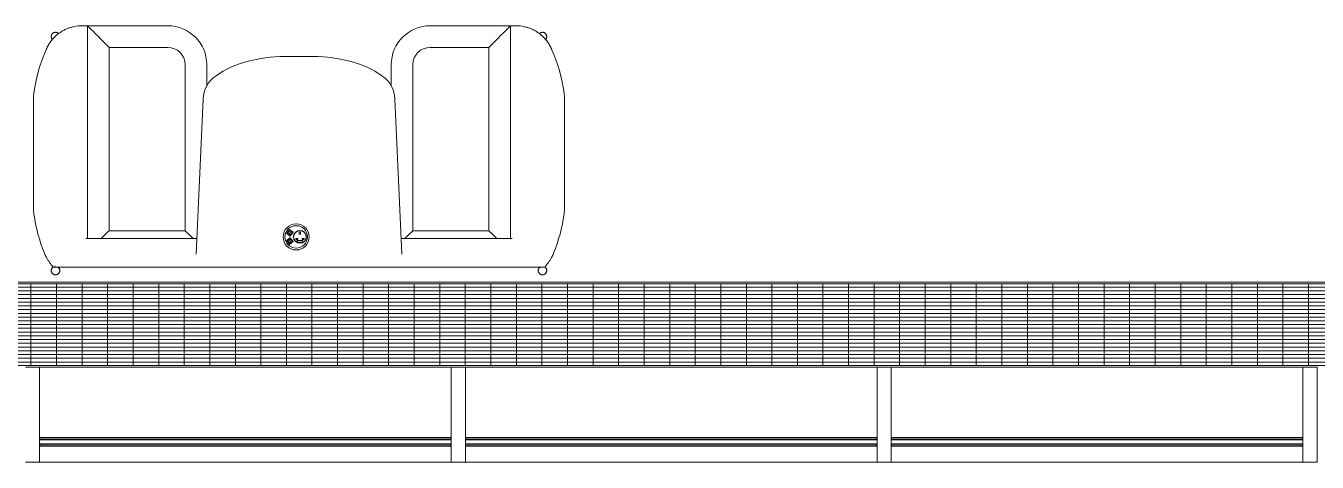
# Model space of a CAD drawing. Header units: millimetres. Extents: x 90978 to 295199, y -4084 to 97293.
# Drawn here: x 163027 to 167576, y 12073 to 13611 of the extents above; entities that cross this region are included whole.
import ezdxf

# ---------------------------------------------------------------- set-up
doc = ezdxf.new("R2010")
doc.units = ezdxf.units.MM
doc.header["$MEASUREMENT"] = 0
for name, color, linetype, lineweight in [('CSM-STL-XX-ZZ-M3-A-XXXX-00001_detached _19_04_21__rvt-1-Level 0$0$A-GENM', 7, 'CONTINUOUS', 9), ('CSM-STL-XX-ZZ-M3-A-XXXX-00001_detached _19_04_21__rvt-1-Level 0$0$A-GLAZ-CURT', 7, 'CONTINUOUS', 9), ('CSM-STL-XX-ZZ-M3-A-XXXX-00001_detached _19_04_21__rvt-1-Level 0$0$A-GLAZ-CWMG', 7, 'CONTINUOUS', 9), ('G-IMPT', 8, 'CONTINUOUS', 9), ('I-FURN', 8, 'CONTINUOUS', 9)]:
    doc.layers.add(name, color=color, linetype=linetype, lineweight=lineweight)

msp = doc.modelspace()

# ---------------------------------------------------------------- hatches: boundary and pattern name
at = {"layer": 'CSM-STL-XX-ZZ-M3-A-XXXX-00001_detached _19_04_21__rvt-1-Level 0$0$A-GENM'}
h = msp.add_hatch(dxfattribs=at)
h.set_pattern_fill('FP_27', color=256, style=0, pattern_type=2)
h.set_pattern_definition([(0, (173125.082, 12558.142), (0, 13.2), []), (90, (173125.08, 12558.14), (-90, 6e-15), [])])
h.paths.add_polyline_path([(189294.8, 12414.1), (189294.8, 12702.1), (156955.3, 12702.1), (156955.3, 12414.1), (189031.6, 12414.1)], flags=0)
at = {"layer": 'CSM-STL-XX-ZZ-M3-A-XXXX-00001_detached _19_04_21__rvt-1-Level 0$0$A-GLAZ-CURT'}
h = msp.add_hatch(color=256, dxfattribs=at)
h.paths.add_polyline_path([(163075.8, 12158.7), (163075.8, 12152.7), (164525.8, 12152.7), (164525.8, 12158.7), (163609.2, 12158.7)], flags=0)
h.paths.add_polyline_path([(163075.8, 12136.7), (163075.8, 12130.7), (164525.8, 12130.7), (164525.8, 12136.7), (163609.2, 12136.7)], flags=0)
h = msp.add_hatch(color=256, dxfattribs=at)
h.paths.add_polyline_path([(164575.8, 12158.7), (164575.8, 12152.7), (166025.8, 12152.7), (166025.8, 12158.7), (165109.2, 12158.7)], flags=0)
h.paths.add_polyline_path([(164575.8, 12136.7), (164575.8, 12130.7), (166025.8, 12130.7), (166025.8, 12136.7), (165109.2, 12136.7)], flags=0)
h = msp.add_hatch(color=256, dxfattribs=at)
h.paths.add_polyline_path([(166075.8, 12158.7), (166075.8, 12152.7), (167525.8, 12152.7), (167525.8, 12158.7), (166609.2, 12158.7)], flags=0)
h.paths.add_polyline_path([(166075.8, 12136.7), (166075.8, 12130.7), (167525.8, 12130.7), (167525.8, 12136.7), (166609.2, 12136.7)], flags=0)

# ---------------------------------------------------------------- linework, layer by layer
at = {"layer": 'CSM-STL-XX-ZZ-M3-A-XXXX-00001_detached _19_04_21__rvt-1-Level 0$0$A-GENM'}
for p, q in [((189294.8, 12702.1), (156955.3, 12702.1)), ((157147.6, 12708.1), (189300.8, 12708.1)), ((156955.3, 12414.1), (189294.8, 12414.1))]:
    msp.add_line(p, q, dxfattribs=at)
at = {"layer": 'CSM-STL-XX-ZZ-M3-A-XXXX-00001_detached _19_04_21__rvt-1-Level 0$0$A-GLAZ-CURT', "lineweight": 30}
for p, q in [((164525.8, 12158.7), (163075.8, 12158.7)), ((163075.8, 12158.7), (163075.8, 12152.7)), ((163075.8, 12152.7), (164525.8, 12152.7)), ((164525.8, 12152.7), (164525.8, 12158.7)), ((166025.8, 12158.7), (164575.8, 12158.7)), ((164575.8, 12158.7), (164575.8, 12152.7)), ((164575.8, 12152.7), (166025.8, 12152.7)), ((166025.8, 12152.7), (166025.8, 12158.7)), ((167525.8, 12158.7), (166075.8, 12158.7)), ((166075.8, 12158.7), (166075.8, 12152.7)), ((166075.8, 12152.7), (167525.8, 12152.7)), ((167525.8, 12152.7), (167525.8, 12158.7)), ((164525.8, 12136.7), (163075.8, 12136.7)), ((163075.8, 12136.7), (163075.8, 12130.7)), ((163075.8, 12130.7), (164525.8, 12130.7)), ((164525.8, 12130.7), (164525.8, 12136.7)), ((166025.8, 12136.7), (164575.8, 12136.7)), ((164575.8, 12136.7), (164575.8, 12130.7)), ((164575.8, 12130.7), (166025.8, 12130.7)), ((166025.8, 12130.7), (166025.8, 12136.7)), ((167525.8, 12136.7), (166075.8, 12136.7)), ((166075.8, 12136.7), (166075.8, 12130.7)), ((166075.8, 12130.7), (167525.8, 12130.7)), ((167525.8, 12130.7), (167525.8, 12136.7))]:
    msp.add_line(p, q, dxfattribs=at)
at = {"layer": 'CSM-STL-XX-ZZ-M3-A-XXXX-00001_detached _19_04_21__rvt-1-Level 0$0$A-GLAZ-CWMG', "lineweight": 20, "extrusion": (0, 0, -1)}
for p, q in [((163075.8, 12408.2), (163025.8, 12408.2)), ((163075.8, 12073.2), (163075.8, 12408.2)), ((164575.8, 12408.2), (164525.8, 12408.2)), ((164525.8, 12408.2), (164525.8, 12073.2)), ((164575.8, 12073.2), (164575.8, 12408.2)), ((166075.8, 12408.2), (166025.8, 12408.2)), ((166025.8, 12408.2), (166025.8, 12073.2)), ((166075.8, 12073.2), (166075.8, 12408.2)), ((167575.8, 12408.2), (167525.8, 12408.2)), ((167525.8, 12408.2), (167525.8, 12073.2)), ((167575.8, 12073.2), (167575.8, 12408.2)), ((163025.8, 12073.2), (163075.8, 12073.2)), ((164525.8, 12073.2), (164575.8, 12073.2)), ((166025.8, 12073.2), (166075.8, 12073.2)), ((167525.8, 12073.2), (167575.8, 12073.2))]:
    msp.add_line(p, q, dxfattribs=at)
at = {"layer": 'CSM-STL-XX-ZZ-M3-A-XXXX-00001_detached _19_04_21__rvt-1-Level 0$0$A-GLAZ-CWMG'}
for p, q in [((163075.8, 12408.2), (164525.8, 12408.2)), ((164575.8, 12408.2), (166025.8, 12408.2)), ((166075.8, 12408.2), (167525.8, 12408.2)), ((163075.8, 12073.2), (164525.8, 12073.2)), ((164575.8, 12073.2), (166025.8, 12073.2)), ((166075.8, 12073.2), (167525.8, 12073.2))]:
    msp.add_line(p, q, dxfattribs=at)
at = {"layer": 'G-IMPT'}
for p, q in [((163955.4, 12893.4), (163945.3, 12880.3)), ((163946.7, 12880.5), (163945.3, 12880.3)), ((163945.3, 12880.3), (163958.5, 12870.2)), ((163955.6, 12892), (163946.7, 12880.5)), ((163946.7, 12880.5), (163958.3, 12871.6)), ((163949, 12882.4), (163951.8, 12886.1)), ((163949.8, 12883.2), (163953.4, 12887.9)), ((163960.1, 12875.3), (163949.8, 12883.2)), ((163953.4, 12887.9), (163963.8, 12880)), ((163968.6, 12883.4), (163955.4, 12893.4)), ((163955.4, 12893.4), (163955.6, 12892)), ((163967.2, 12883.2), (163955.6, 12892)), ((163967.2, 12883.2), (163958.3, 12871.6)), ((163958.5, 12870.2), (163968.6, 12883.4)), ((163962.2, 12877.6), (163959.6, 12874.3)), ((163963.8, 12880), (163960.1, 12875.3)), ((163968.6, 12883.4), (163967.2, 12883.2)), ((163990.3, 12885.4), (163994.8, 12885.4)), ((163990.3, 12876.9), (163990.3, 12885.4)), ((163990.3, 12885.4), (163990.5, 12885.2)), ((163990.5, 12877), (163990.3, 12876.9)), ((163994.8, 12876.9), (163990.3, 12876.9)), ((163990.5, 12885.2), (163994.7, 12885.2)), ((163990.5, 12877), (163990.5, 12885.2)), ((163990.5, 12885.2), (163994.7, 12885.2)), ((163990.5, 12877), (163990.5, 12885.2)), ((163994.7, 12877), (163990.5, 12877)), ((163994.7, 12877), (163990.5, 12877)), ((163994.8, 12885.4), (163994.7, 12885.2)), ((163994.7, 12885.2), (163994.7, 12877)), ((163994.7, 12885.2), (163994.7, 12877)), ((163994.8, 12876.9), (163994.7, 12877)), ((163994.8, 12885.4), (163994.8, 12876.9)), ((163958.5, 12864), (163945.3, 12854)), ((163945.3, 12854), (163946.7, 12853.8)), ((163945.3, 12854), (163955.4, 12840.8)), ((163958.3, 12862.6), (163946.7, 12853.8)), ((163946.7, 12853.8), (163955.6, 12842.2)), ((163951.8, 12848.1), (163949, 12851.8)), ((163949.8, 12851.1), (163960.1, 12859)), ((163953.4, 12846.3), (163949.8, 12851.1)), ((163963.8, 12854.2), (163953.4, 12846.3)), ((163955.4, 12840.8), (163968.6, 12850.9)), ((163955.6, 12842.2), (163955.4, 12840.8)), ((163955.6, 12842.2), (163967.2, 12851.1)), ((163958.3, 12871.6), (163958.5, 12870.2)), ((163958.5, 12864), (163958.3, 12862.6)), ((163958.3, 12862.6), (163967.2, 12851.1)), ((163968.6, 12850.9), (163958.5, 12864)), ((163959.6, 12859.9), (163962.2, 12856.6)), ((163960.1, 12859), (163963.8, 12854.2)), ((163967.2, 12851.1), (163968.6, 12850.9)), ((163978.1, 12862), (163985, 12862)), ((163978.1, 12857.5), (163978.1, 12862)), ((163978.1, 12862), (163978.2, 12861.9)), ((163978.2, 12857.6), (163978.1, 12857.5)), ((163985, 12857.5), (163978.1, 12857.5)), ((163978.2, 12861.9), (163984.9, 12861.9)), ((163978.2, 12857.6), (163978.2, 12861.9)), ((163978.2, 12861.9), (163984.9, 12861.9)), ((163978.2, 12857.6), (163978.2, 12861.9)), ((163984.9, 12857.6), (163978.2, 12857.6)), ((163984.9, 12857.6), (163978.2, 12857.6)), ((163982.2, 12854.5), (164003, 12854.5)), ((163982.2, 12849.1), (163982.2, 12854.5)), ((163982.2, 12854.5), (163982.4, 12854.3)), ((163982.4, 12849.3), (163982.2, 12849.1)), ((163982.4, 12854.3), (164002.8, 12854.3)), ((163982.4, 12849.3), (163982.4, 12854.3)), ((163985, 12862), (163984.9, 12861.9)), ((163984.9, 12861.9), (163984.9, 12857.6)), ((163984.9, 12861.9), (163984.9, 12857.6)), ((163985, 12857.5), (163984.9, 12857.6)), ((163985, 12862), (163985, 12857.5)), ((164000.2, 12862), (164007.2, 12862)), ((164000.2, 12857.5), (164000.2, 12862)), ((164000.2, 12862), (164000.3, 12861.9)), ((164000.3, 12857.6), (164000.2, 12857.5)), ((164007.2, 12857.5), (164000.2, 12857.5)), ((164000.3, 12861.9), (164007, 12861.9)), ((164000.3, 12857.6), (164000.3, 12861.9)), ((164000.3, 12861.9), (164007, 12861.9)), ((164000.3, 12857.6), (164000.3, 12861.9)), ((164007, 12857.6), (164000.3, 12857.6)), ((164007, 12857.6), (164000.3, 12857.6)), ((164002.8, 12854.3), (164003, 12854.5)), ((164002.8, 12854.3), (164002.8, 12849.3)), ((164002.8, 12849.3), (164003, 12849.1)), ((164003, 12854.5), (164003, 12849.1)), ((164007.2, 12862), (164007, 12861.9)), ((164007, 12861.9), (164007, 12857.6)), ((164007, 12861.9), (164007, 12857.6)), ((164007.2, 12857.5), (164007, 12857.6)), ((164007.2, 12862), (164007.2, 12857.5))]:
    msp.add_line(p, q, dxfattribs=at)
for centre, radius, start, end in [((163979.3, 12867.1), 46, 0, 180), ((163979.3, 12867.1), 39.6, 0, 180), ((163992.6, 12867.2), 22.7, 0, 180), ((163992.6, 12867.2), 22.4, 0, 180), ((163979.3, 12867.1), 46, 180, 0), ((163979.3, 12867.1), 39.6, 180, 0), ((163992.6, 12867.2), 22.7, 180, 0), ((163992.6, 12867.2), 22.4, 180, 0), ((163992.6, 12892.9), 45, 256.686, 283.314), ((163992.6, 12892.9), 44.8, 256.8963, 283.1037)]:
    msp.add_arc(centre, radius, start, end, dxfattribs=at)
at = {"layer": 'I-FURN'}
for p, q in [((163210.6, 13610.4), (163197.4, 13608.4)), ((163223.8, 13611), (163210.6, 13610.4)), ((163223.8, 13611), (163244.3, 13611)), ((163244.3, 13611), (163244.3, 12859.9)), ((163244.3, 13611), (163364.3, 13611)), ((163364.3, 13611), (163527.1, 13611)), ((164451.5, 13611), (164734.3, 13611)), ((164734.3, 13611), (164754.8, 13611)), ((164734.3, 12859.7), (164734.3, 13611)), ((164768.1, 13610.4), (164754.8, 13611)), ((164781.2, 13608.4), (164768.1, 13610.4)), ((163116.8, 13574.6), (163116.7, 13574)), ((163116.7, 13574), (163116.7, 13573.4)), ((163116.7, 13573.4), (163116.7, 13573.1)), ((163116.7, 13573.1), (163116.7, 13572.5)), ((163116.7, 13572.5), (163116.7, 13571.9)), ((163116.7, 13571.9), (163116.8, 13571.3)), ((163116.9, 13575.8), (163116.8, 13575.2)), ((163116.8, 13575.2), (163116.8, 13574.6)), ((163116.8, 13571.3), (163116.9, 13570.7)), ((163117.1, 13576.4), (163116.9, 13575.8)), ((163116.9, 13570.7), (163117, 13570.1)), ((163117, 13570.1), (163117.1, 13569.6)), ((163117.2, 13577), (163117.1, 13576.4)), ((163117.1, 13569.6), (163117.3, 13569)), ((163117.4, 13577.6), (163117.2, 13577)), ((163117.3, 13569), (163117.5, 13568.4)), ((163117.6, 13578.1), (163117.4, 13577.6)), ((163117.5, 13568.4), (163117.7, 13567.8)), ((163117.8, 13578.7), (163117.6, 13578.1)), ((163117.7, 13567.8), (163117.9, 13567.3)), ((163118, 13579.3), (163117.8, 13578.7)), ((163117.9, 13567.3), (163118.1, 13566.7)), ((163118.3, 13579.8), (163118, 13579.3)), ((163118.1, 13566.7), (163118.4, 13566.2)), ((163118.5, 13580.3), (163118.3, 13579.8)), ((163118.4, 13566.2), (163118.7, 13565.7)), ((163118.8, 13580.9), (163118.5, 13580.3)), ((163118.7, 13565.7), (163119, 13565.2)), ((163119.2, 13581.4), (163118.8, 13580.9)), ((163119, 13565.2), (163119.3, 13564.7)), ((163119.5, 13581.9), (163119.2, 13581.4)), ((163119.3, 13564.7), (163119.7, 13564.2)), ((163119.9, 13582.3), (163119.5, 13581.9)), ((163119.7, 13564.2), (163120, 13563.7)), ((163120.2, 13582.8), (163119.9, 13582.3)), ((163120, 13563.7), (163120.4, 13563.2)), ((163120.6, 13583.3), (163120.2, 13582.8)), ((163120.4, 13563.2), (163120.8, 13562.8)), ((163121, 13583.7), (163120.6, 13583.3)), ((163121.5, 13584.1), (163121, 13583.7)), ((163121.9, 13584.5), (163121.5, 13584.1)), ((163122.4, 13584.9), (163121.9, 13584.5)), ((163122.9, 13585.3), (163122.4, 13584.9)), ((163123.4, 13585.6), (163122.9, 13585.3)), ((163123.9, 13585.9), (163123.4, 13585.6)), ((163124.4, 13586.2), (163123.9, 13585.9)), ((163124.9, 13586.5), (163124.4, 13586.2)), ((163125.5, 13586.8), (163124.9, 13586.5)), ((163126, 13587), (163125.5, 13586.8)), ((163126.6, 13587.2), (163126, 13587)), ((163127.1, 13587.4), (163126.6, 13587.2)), ((163127.7, 13587.6), (163127.1, 13587.4)), ((163128.3, 13587.7), (163127.7, 13587.6)), ((163128.9, 13587.9), (163128.3, 13587.7)), ((163129.5, 13588), (163128.9, 13587.9)), ((163130.1, 13588), (163129.5, 13588)), ((163130.7, 13588.1), (163130.1, 13588)), ((163131.3, 13588.1), (163130.7, 13588.1)), ((163131.9, 13588.1), (163131.3, 13588.1)), ((163132.5, 13588.1), (163131.9, 13588.1)), ((163133.1, 13588.1), (163132.5, 13588.1)), ((163133.7, 13588), (163133.1, 13588.1)), ((163134.2, 13587.9), (163133.7, 13588)), ((163134.8, 13587.8), (163134.2, 13587.9)), ((163135.4, 13587.7), (163134.8, 13587.8)), ((163136, 13587.5), (163135.4, 13587.7)), ((163136.6, 13587.3), (163136, 13587.5)), ((163137.1, 13587.1), (163136.6, 13587.3)), ((163137.7, 13586.9), (163137.1, 13587.1)), ((163138.2, 13586.6), (163137.7, 13586.9)), ((163138.8, 13586.4), (163138.2, 13586.6)), ((163139.3, 13586.1), (163138.8, 13586.4)), ((163139.8, 13585.7), (163139.3, 13586.1)), ((163140.3, 13585.4), (163139.8, 13585.7)), ((163140.8, 13585.1), (163140.3, 13585.4)), ((163141.3, 13584.7), (163140.8, 13585.1)), ((163141.7, 13584.3), (163141.3, 13584.7)), ((163142.1, 13583.9), (163141.7, 13584.3)), ((163142.6, 13583.5), (163142.1, 13583.9)), ((164836.7, 13584.1), (164836.3, 13583.7)), ((164837.2, 13584.5), (164836.7, 13584.1)), ((164837.6, 13584.9), (164837.2, 13584.5)), ((164838.1, 13585.3), (164837.6, 13584.9)), ((164838.6, 13585.6), (164838.1, 13585.3)), ((164839.1, 13585.9), (164838.6, 13585.6)), ((164839.6, 13586.2), (164839.1, 13585.9)), ((164840.1, 13586.5), (164839.6, 13586.2)), ((164840.7, 13586.8), (164840.1, 13586.5)), ((164841.2, 13587), (164840.7, 13586.8)), ((164841.8, 13587.2), (164841.2, 13587)), ((164842.4, 13587.4), (164841.8, 13587.2)), ((164842.9, 13587.6), (164842.4, 13587.4)), ((164843.5, 13587.7), (164842.9, 13587.6)), ((164844.1, 13587.9), (164843.5, 13587.7)), ((164844.7, 13588), (164844.1, 13587.9)), ((164845.3, 13588), (164844.7, 13588)), ((164845.9, 13588.1), (164845.3, 13588)), ((164846.5, 13588.1), (164845.9, 13588.1)), ((164847.1, 13588.1), (164846.5, 13588.1)), ((164847.7, 13588.1), (164847.1, 13588.1)), ((164848.3, 13588.1), (164847.7, 13588.1)), ((164848.9, 13588), (164848.3, 13588.1)), ((164849.5, 13587.9), (164848.9, 13588)), ((164850.1, 13587.8), (164849.5, 13587.9)), ((164850.6, 13587.7), (164850.1, 13587.8)), ((164851.2, 13587.5), (164850.6, 13587.7)), ((164851.8, 13587.3), (164851.2, 13587.5)), ((164852.4, 13587.1), (164851.8, 13587.3)), ((164852.9, 13586.9), (164852.4, 13587.1)), ((164853.5, 13586.6), (164852.9, 13586.9)), ((164854, 13586.4), (164853.5, 13586.6)), ((164854.5, 13586.1), (164854, 13586.4)), ((164855, 13585.7), (164854.5, 13586.1)), ((164855.5, 13585.4), (164855, 13585.7)), ((164856, 13585.1), (164855.5, 13585.4)), ((164856.5, 13584.7), (164856, 13585.1)), ((164856.9, 13584.3), (164856.5, 13584.7)), ((164857.4, 13583.9), (164856.9, 13584.3)), ((164857.8, 13583.5), (164857.4, 13583.9)), ((164858.2, 13583), (164857.8, 13583.5)), ((164858, 13563), (164858.4, 13563.4)), ((164858.6, 13582.6), (164858.2, 13583)), ((164858.4, 13563.4), (164858.8, 13563.9)), ((164859, 13582.1), (164858.6, 13582.6)), ((164858.8, 13563.9), (164859.1, 13564.4)), ((164859.3, 13581.6), (164859, 13582.1)), ((164859.1, 13564.4), (164859.5, 13564.9)), ((164859.6, 13581.1), (164859.3, 13581.6)), ((164859.5, 13564.9), (164859.8, 13565.4)), ((164859.9, 13580.6), (164859.6, 13581.1)), ((164859.8, 13565.4), (164860.1, 13565.9)), ((164860.2, 13580), (164859.9, 13580.6)), ((164860.1, 13565.9), (164860.4, 13566.4)), ((164860.5, 13579.5), (164860.2, 13580)), ((164860.4, 13566.4), (164860.6, 13567)), ((164860.7, 13579), (164860.5, 13579.5)), ((164860.6, 13567), (164860.8, 13567.5)), ((164861, 13578.4), (164860.7, 13579)), ((164860.8, 13567.5), (164861.1, 13568.1)), ((164861.2, 13577.8), (164861, 13578.4)), ((164861.1, 13568.1), (164861.2, 13568.7)), ((164861.3, 13577.3), (164861.2, 13577.8)), ((164861.2, 13568.7), (164861.4, 13569.2)), ((164861.5, 13576.7), (164861.3, 13577.3)), ((164861.4, 13569.2), (164861.6, 13569.8)), ((164861.6, 13576.1), (164861.5, 13576.7)), ((164861.7, 13575.5), (164861.6, 13576.1)), ((164861.6, 13569.8), (164861.7, 13570.4)), ((164861.8, 13574.9), (164861.7, 13575.5)), ((164861.7, 13570.4), (164861.8, 13571)), ((164861.9, 13574.3), (164861.8, 13574.9)), ((164861.8, 13571.6), (164861.9, 13572.2)), ((164861.8, 13571), (164861.8, 13571.6)), ((164861.9, 13573.7), (164861.9, 13574.3)), ((164861.9, 13573.1), (164861.9, 13573.7)), ((164861.9, 13572.8), (164861.9, 13573.1)), ((164861.9, 13572.2), (164861.9, 13572.8)), ((163527.1, 13535.1), (163320.2, 13535.1)), ((163320.2, 13535.1), (163320.2, 12889.1)), ((164658.4, 13535.1), (164451.5, 13535.1)), ((164658.4, 12889.1), (164658.4, 13535.1)), ((163588.4, 12889.1), (163588.4, 13473.8)), ((163664.3, 13473.8), (163664.3, 13399.1)), ((164040.2, 13502.7), (163938.4, 13502.7)), ((164314.3, 13399.1), (164314.3, 13473.8)), ((164390.2, 13473.8), (164390.2, 12889.1)), ((163054.3, 13364.3), (163054.3, 12957.8)), ((163651.3, 13352.8), (163627.5, 12806.8)), ((164351.1, 12806.8), (164327.3, 13352.8)), ((164924.3, 12957.8), (164924.3, 13364.3)), ((163320.2, 12889.1), (163588.4, 12889.1)), ((164390.2, 12889.1), (164658.4, 12889.1)), ((163629.8, 12861), (163238.4, 12861)), ((164740.2, 12861), (164348.8, 12861)), ((163116.8, 12750), (163116.7, 12749.4)), ((163116.7, 12749.4), (163116.7, 12748.8)), ((163116.7, 12748.8), (163116.7, 12748.5)), ((163116.7, 12748.5), (163116.7, 12747.9)), ((163116.7, 12747.9), (163116.7, 12747.3)), ((163116.7, 12747.3), (163116.8, 12746.7)), ((163116.9, 12751.2), (163116.8, 12750.6)), ((163116.8, 12750.6), (163116.8, 12750)), ((163116.8, 12746.7), (163116.9, 12746.1)), ((163117.1, 12751.8), (163116.9, 12751.2)), ((163116.9, 12746.1), (163117, 12745.5)), ((163117, 12745.5), (163117.1, 12744.9)), ((163117.2, 12752.4), (163117.1, 12751.8)), ((163117.1, 12744.9), (163117.3, 12744.4)), ((163117.4, 12753), (163117.2, 12752.4)), ((163117.3, 12744.4), (163117.5, 12743.8)), ((163117.6, 12753.5), (163117.4, 12753)), ((163117.5, 12743.8), (163117.7, 12743.2)), ((163117.8, 12754.1), (163117.6, 12753.5)), ((163117.7, 12743.2), (163117.9, 12742.7)), ((163118, 12754.7), (163117.8, 12754.1)), ((163117.9, 12742.7), (163118.1, 12742.1)), ((163118.3, 12755.2), (163118, 12754.7)), ((163118.1, 12742.1), (163118.4, 12741.6)), ((163118.5, 12755.7), (163118.3, 12755.2)), ((163118.4, 12741.6), (163118.7, 12741.1)), ((163118.8, 12756.2), (163118.5, 12755.7)), ((163118.7, 12741.1), (163119, 12740.5)), ((163119.2, 12756.8), (163118.8, 12756.2)), ((163119, 12740.5), (163119.3, 12740)), ((163119.5, 12757.2), (163119.2, 12756.8)), ((163119.3, 12740), (163119.7, 12739.6)), ((163119.9, 12757.7), (163119.5, 12757.2)), ((163119.7, 12739.6), (163120, 12739.1)), ((163120.2, 12758.2), (163119.9, 12757.7)), ((163120, 12739.1), (163120.4, 12738.6)), ((163120.6, 12758.6), (163120.2, 12758.2)), ((163120.4, 12738.6), (163120.8, 12738.2)), ((163121, 12759.1), (163120.6, 12758.6)), ((163120.8, 12738.2), (163121.2, 12737.8)), ((163121.5, 12759.5), (163121, 12759.1)), ((163121.2, 12737.8), (163121.7, 12737.3)), ((163121.9, 12759.9), (163121.5, 12759.5)), ((163121.7, 12737.3), (163122.1, 12737)), ((163122.4, 12760.3), (163121.9, 12759.9)), ((163122.1, 12737), (163122.6, 12736.6)), ((163122.9, 12760.6), (163122.4, 12760.3)), ((163122.6, 12736.6), (163123.1, 12736.2)), ((163123.4, 12761), (163122.9, 12760.6)), ((163129.5, 12761), (163123.7, 12761)), ((163129.3, 12761), (163129.3, 12765.1)), ((164854.9, 12761), (163129.3, 12761)), ((163140.3, 12760.8), (163139.8, 12761.1)), ((163140.8, 12760.4), (163140.3, 12760.8)), ((163140.5, 12736.4), (163141, 12736.7)), ((163141.3, 12760.1), (163140.8, 12760.4)), ((163141, 12736.7), (163141.5, 12737.1)), ((163141.7, 12759.7), (163141.3, 12760.1)), ((163141.5, 12737.1), (163141.9, 12737.5)), ((163142.1, 12759.3), (163141.7, 12759.7)), ((163141.9, 12737.5), (163142.3, 12737.9)), ((163142.6, 12758.8), (163142.1, 12759.3)), ((163142.3, 12737.9), (163142.8, 12738.4)), ((163143, 12758.4), (163142.6, 12758.8)), ((163142.8, 12738.4), (163143.2, 12738.8)), ((163143.4, 12757.9), (163143, 12758.4)), ((163143.2, 12738.8), (163143.5, 12739.3)), ((163143.7, 12757.5), (163143.4, 12757.9)), ((163143.5, 12739.3), (163143.9, 12739.8)), ((163144.1, 12757), (163143.7, 12757.5)), ((163143.9, 12739.8), (163144.2, 12740.3)), ((163144.4, 12756.5), (163144.1, 12757)), ((163144.2, 12740.3), (163144.5, 12740.8)), ((163144.7, 12756), (163144.4, 12756.5)), ((163144.5, 12740.8), (163144.8, 12741.3)), ((163145, 12755.4), (163144.7, 12756)), ((163144.8, 12741.3), (163145.1, 12741.8)), ((163145.3, 12754.9), (163145, 12755.4)), ((163145.1, 12741.8), (163145.4, 12742.4)), ((163145.5, 12754.4), (163145.3, 12754.9)), ((163145.4, 12742.4), (163145.6, 12742.9)), ((163145.7, 12753.8), (163145.5, 12754.4)), ((163145.6, 12742.9), (163145.8, 12743.5)), ((163145.9, 12753.2), (163145.7, 12753.8)), ((163145.8, 12743.5), (163146, 12744.1)), ((163146.1, 12752.7), (163145.9, 12753.2)), ((163146, 12744.1), (163146.2, 12744.6)), ((163146.3, 12752.1), (163146.1, 12752.7)), ((163146.2, 12744.6), (163146.3, 12745.2)), ((163146.4, 12751.5), (163146.3, 12752.1)), ((163146.3, 12745.2), (163146.4, 12745.8)), ((163146.5, 12750.9), (163146.4, 12751.5)), ((163146.4, 12745.8), (163146.5, 12746.4)), ((163146.6, 12750.3), (163146.5, 12750.9)), ((163146.5, 12746.4), (163146.6, 12747)), ((163146.6, 12749.7), (163146.6, 12750.3)), ((163146.7, 12749.1), (163146.6, 12749.7)), ((163146.6, 12747), (163146.7, 12747.6)), ((163146.7, 12748.5), (163146.7, 12749.1)), ((163146.7, 12748.2), (163146.7, 12748.5)), ((163146.7, 12747.6), (163146.7, 12748.2)), ((164832, 12750), (164831.9, 12749.4)), ((164831.9, 12749.4), (164831.9, 12748.8)), ((164831.9, 12748.8), (164831.9, 12748.5)), ((164831.9, 12748.5), (164831.9, 12747.9)), ((164831.9, 12747.9), (164832, 12747.3)), ((164832.1, 12750.6), (164832, 12750)), ((164832, 12747.3), (164832, 12746.7)), ((164832, 12746.7), (164832.1, 12746.1)), ((164832.2, 12751.2), (164832.1, 12750.6)), ((164832.1, 12746.1), (164832.2, 12745.5)), ((164832.3, 12751.8), (164832.2, 12751.2)), ((164832.2, 12745.5), (164832.4, 12744.9)), ((164832.4, 12752.4), (164832.3, 12751.8)), ((164832.6, 12753), (164832.4, 12752.4)), ((164832.4, 12744.9), (164832.5, 12744.4)), ((164832.5, 12744.4), (164832.7, 12743.8)), ((164832.8, 12753.5), (164832.6, 12753)), ((164832.7, 12743.8), (164832.9, 12743.2)), ((164833, 12754.1), (164832.8, 12753.5)), ((164832.9, 12743.2), (164833.1, 12742.7)), ((164833.2, 12754.7), (164833, 12754.1)), ((164833.1, 12742.7), (164833.3, 12742.1)), ((164833.5, 12755.2), (164833.2, 12754.7)), ((164833.3, 12742.1), (164833.6, 12741.6)), ((164833.8, 12755.7), (164833.5, 12755.2)), ((164833.6, 12741.6), (164833.9, 12741.1)), ((164834.1, 12756.2), (164833.8, 12755.7)), ((164833.9, 12741.1), (164834.2, 12740.5)), ((164834.4, 12756.8), (164834.1, 12756.2)), ((164834.2, 12740.5), (164834.5, 12740)), ((164834.7, 12757.2), (164834.4, 12756.8)), ((164834.5, 12740), (164834.9, 12739.6)), ((164835.1, 12757.7), (164834.7, 12757.2)), ((164834.9, 12739.6), (164835.3, 12739.1)), ((164835.5, 12758.2), (164835.1, 12757.7)), ((164835.3, 12739.1), (164835.6, 12738.6)), ((164835.9, 12758.6), (164835.5, 12758.2)), ((164835.6, 12738.6), (164836, 12738.2)), ((164836.3, 12759.1), (164835.9, 12758.6)), ((164836, 12738.2), (164836.5, 12737.8)), ((164836.7, 12759.5), (164836.3, 12759.1)), ((164836.5, 12737.8), (164836.9, 12737.3)), ((164837.2, 12759.9), (164836.7, 12759.5)), ((164836.9, 12737.3), (164837.4, 12737)), ((164837.6, 12760.3), (164837.2, 12759.9)), ((164837.4, 12737), (164837.8, 12736.6)), ((164838.1, 12760.6), (164837.6, 12760.3)), ((164837.8, 12736.6), (164838.3, 12736.2)), ((164838.6, 12761), (164838.1, 12760.6)), ((164855.5, 12760.8), (164855, 12761.1)), ((164856, 12760.4), (164855.5, 12760.8)), ((164855.7, 12736.4), (164856.2, 12736.7)), ((164856.5, 12760.1), (164856, 12760.4)), ((164856.2, 12736.7), (164856.7, 12737.1)), ((164856.9, 12759.7), (164856.5, 12760.1)), ((164856.7, 12737.1), (164857.1, 12737.5)), ((164857.4, 12759.3), (164856.9, 12759.7)), ((164857.1, 12737.5), (164857.6, 12737.9)), ((164857.8, 12758.8), (164857.4, 12759.3)), ((164857.6, 12737.9), (164858, 12738.4)), ((164858.2, 12758.4), (164857.8, 12758.8)), ((164858, 12738.4), (164858.4, 12738.8)), ((164858.6, 12757.9), (164858.2, 12758.4)), ((164858.4, 12738.8), (164858.8, 12739.3)), ((164859, 12757.5), (164858.6, 12757.9)), ((164858.8, 12739.3), (164859.1, 12739.8)), ((164859.3, 12757), (164859, 12757.5)), ((164859.1, 12739.8), (164859.5, 12740.3)), ((164859.6, 12756.5), (164859.3, 12757)), ((164859.5, 12740.3), (164859.8, 12740.8)), ((164859.9, 12756), (164859.6, 12756.5)), ((164859.8, 12740.8), (164860.1, 12741.3)), ((164860.2, 12755.4), (164859.9, 12756)), ((164860.1, 12741.3), (164860.4, 12741.8)), ((164860.5, 12754.9), (164860.2, 12755.4)), ((164860.4, 12741.8), (164860.6, 12742.4)), ((164860.7, 12754.4), (164860.5, 12754.9)), ((164860.6, 12742.4), (164860.8, 12742.9)), ((164861, 12753.8), (164860.7, 12754.4)), ((164860.8, 12742.9), (164861.1, 12743.5)), ((164861.2, 12753.2), (164861, 12753.8)), ((164861.1, 12743.5), (164861.2, 12744.1)), ((164861.3, 12752.7), (164861.2, 12753.2)), ((164861.2, 12744.1), (164861.4, 12744.6)), ((164861.5, 12752.1), (164861.3, 12752.7)), ((164861.4, 12744.6), (164861.6, 12745.2)), ((164861.6, 12751.5), (164861.5, 12752.1)), ((164861.7, 12750.9), (164861.6, 12751.5)), ((164861.6, 12745.2), (164861.7, 12745.8)), ((164861.8, 12750.3), (164861.7, 12750.9)), ((164861.7, 12745.8), (164861.8, 12746.4)), ((164861.9, 12749.7), (164861.8, 12750.3)), ((164861.8, 12747), (164861.9, 12747.6)), ((164861.8, 12746.4), (164861.8, 12747)), ((164861.9, 12749.1), (164861.9, 12749.7)), ((164861.9, 12748.5), (164861.9, 12749.1)), ((164861.9, 12748.2), (164861.9, 12748.5)), ((164861.9, 12747.6), (164861.9, 12748.2)), ((163123.1, 12736.2), (163123.6, 12735.9)), ((163123.6, 12735.9), (163124.1, 12735.6)), ((163124.1, 12735.6), (163124.6, 12735.3)), ((163124.6, 12735.3), (163125.2, 12735)), ((163125.2, 12735), (163125.7, 12734.8)), ((163125.7, 12734.8), (163126.3, 12734.5)), ((163126.3, 12734.5), (163126.8, 12734.3)), ((163126.8, 12734.3), (163127.4, 12734.1)), ((163127.4, 12734.1), (163128, 12734)), ((163128, 12734), (163128.6, 12733.8)), ((163128.6, 12733.8), (163129.1, 12733.7)), ((163129.1, 12733.7), (163129.7, 12733.6)), ((163129.7, 12733.6), (163130.3, 12733.6)), ((163130.3, 12733.6), (163130.9, 12733.5)), ((163130.9, 12733.5), (163131.5, 12733.5)), ((163131.5, 12733.5), (163132.1, 12733.5)), ((163132.1, 12733.5), (163132.7, 12733.6)), ((163132.7, 12733.6), (163133.3, 12733.6)), ((163133.3, 12733.6), (163133.9, 12733.7)), ((163133.9, 12733.7), (163134.5, 12733.8)), ((163134.5, 12733.8), (163135.1, 12733.9)), ((163135.1, 12733.9), (163135.7, 12734.1)), ((163135.7, 12734.1), (163136.3, 12734.2)), ((163136.3, 12734.2), (163136.8, 12734.4)), ((163136.8, 12734.4), (163137.4, 12734.6)), ((163137.4, 12734.6), (163137.9, 12734.9)), ((163137.9, 12734.9), (163138.5, 12735.1)), ((163138.5, 12735.1), (163139, 12735.4)), ((163139, 12735.4), (163139.5, 12735.7)), ((163139.5, 12735.7), (163140, 12736)), ((163140, 12736), (163140.5, 12736.4)), ((164838.3, 12736.2), (164838.8, 12735.9)), ((164838.8, 12735.9), (164839.3, 12735.6)), ((164839.3, 12735.6), (164839.9, 12735.3)), ((164839.9, 12735.3), (164840.4, 12735)), ((164840.4, 12735), (164840.9, 12734.8)), ((164840.9, 12734.8), (164841.5, 12734.5)), ((164841.5, 12734.5), (164842, 12734.3)), ((164842, 12734.3), (164842.6, 12734.1)), ((164842.6, 12734.1), (164843.2, 12734)), ((164843.2, 12734), (164843.8, 12733.8)), ((164843.8, 12733.8), (164844.4, 12733.7)), ((164844.4, 12733.7), (164845, 12733.6)), ((164845, 12733.6), (164845.6, 12733.6)), ((164845.6, 12733.6), (164846.2, 12733.5)), ((164846.2, 12733.5), (164846.8, 12733.5)), ((164846.8, 12733.5), (164847.4, 12733.5)), ((164847.4, 12733.5), (164848, 12733.6)), ((164848, 12733.6), (164848.6, 12733.6)), ((164848.6, 12733.6), (164849.1, 12733.7)), ((164849.1, 12733.7), (164849.7, 12733.8)), ((164849.7, 12733.8), (164850.3, 12733.9)), ((164850.3, 12733.9), (164850.9, 12734.1)), ((164850.9, 12734.1), (164851.5, 12734.2)), ((164851.5, 12734.2), (164852.1, 12734.4)), ((164852.1, 12734.4), (164852.6, 12734.6)), ((164852.6, 12734.6), (164853.2, 12734.9)), ((164853.2, 12734.9), (164853.7, 12735.1)), ((164853.7, 12735.1), (164854.2, 12735.4)), ((164854.2, 12735.4), (164854.8, 12735.7)), ((164854.8, 12735.7), (164855.3, 12736)), ((164855.3, 12736), (164855.7, 12736.4))]:
    msp.add_line(p, q, dxfattribs=at)
for centre, radius, start, end in [((163527.1, 13473.8), 137.3, 0, 90), ((164451.5, 13473.8), 137.3, 90, 180), ((163131.7, 13573.2), 15, 45, 180), ((163131.7, 13573.1), 15, 135, 180), ((163131.7, 13573.2), 15, 180, 223.1278), ((163131.7, 13573.1), 15, 180, 222.7788), ((164846.9, 13573.2), 15, 0, 135), ((164846.9, 13573.1), 15, 0, 45), ((164846.9, 13573.2), 15, 316.8722, 0), ((164846.9, 13573.1), 15, 317.2212, 0), ((163615.6, 13298.7), 565, 155.9594, 172.293), ((163527.1, 13473.8), 61.4, 0, 90), ((164451.5, 13473.8), 61.4, 90, 180), ((164363, 13298.7), 565, 7.707, 24.0406), ((163896.8, 13144.2), 353, 105.0355, 124.4526), ((163938.4, 12989.3), 513.5, 90, 105.0355), ((164040.2, 12989.3), 513.5, 74.9645, 90), ((164081.8, 13144.2), 353, 55.5474, 74.9645), ((163756.8, 13348.2), 105.6, 124.4526, 177.5001), ((164221.8, 13348.2), 105.6, 2.4999, 55.5474), ((164633, 13161), 1591.7, 172.293, 172.6632), ((163345.6, 13161), 1591.7, 7.3368, 7.707), ((164633, 13161), 1591.7, 187.3368, 187.707), ((163615.6, 13023.3), 565, 187.707, 202.2498), ((164363, 13023.3), 565, 337.7502, 352.293), ((163345.6, 13161), 1591.7, 352.293, 352.6632), ((163239.2, 12869.3), 158.3, 202.2498, 208.1526), ((164739.5, 12869.3), 158.3, 331.8474, 337.7502), ((163131.7, 12748.5), 15, 122.3615, 180), ((163131.7, 12748.5), 15, 135, 180), ((163131.7, 12748.5), 15, 180, 225), ((163131.7, 12748.5), 15, 180, 0), ((163131.7, 12748.5), 15, 0, 56.9714), ((163131.7, 12748.5), 15, 0, 45), ((163131.7, 12748.5), 15, 315, 0), ((164846.9, 12748.5), 15, 123.0286, 180), ((164846.9, 12748.5), 15, 135, 180), ((164846.9, 12748.5), 15, 180, 225), ((164846.9, 12748.5), 15, 180, 0), ((164846.9, 12748.5), 15, 0, 57.6353), ((164846.9, 12748.5), 15, 0, 45), ((164846.9, 12748.5), 15, 315, 0)]:
    msp.add_arc(centre, radius, start, end, dxfattribs=at)
for points, knots in [([(163197.4, 13608.4), (163196.3, 13608.2), (163193.1, 13607.5), (163187.1, 13606), (163181.1, 13604.1), (163174.5, 13601.8), (163165.2, 13597.9), (163153, 13591.3), (163140.5, 13582.6), (163128.5, 13572.1), (163117.6, 13559.9), (163108.2, 13546.4), (163103.1, 13536.7), (163100.8, 13531.7)], [0, 0, 0, 0, 0.1, 0.2, 0.25, 0.3, 0.4, 0.5, 0.6, 0.7, 0.8, 0.9, 1, 1, 1, 1]), ([(164877.8, 13531.7), (164875.5, 13536.7), (164870.4, 13546.4), (164861, 13559.9), (164850.1, 13572.1), (164838.1, 13582.6), (164825.6, 13591.3), (164813.4, 13597.9), (164804.1, 13601.8), (164797.5, 13604.1), (164791.6, 13606), (164785.5, 13607.5), (164782.4, 13608.2), (164781.2, 13608.4)], [0, 0, 0, 0, 0.1, 0.2, 0.3, 0.4, 0.5, 0.6, 0.7, 0.75, 0.8, 0.9, 1, 1, 1, 1])]:
    msp.add_open_spline(points, degree=3, knots=knots, dxfattribs=at)
for points in [[(163244.3, 13611), (163256.4, 13599.1), (163281, 13574.3), (163306.9, 13548.3), (163320.2, 13535.1)], [(164734.3, 13611), (164722.4, 13599), (164697.6, 13574.3), (164671.5, 13548.4), (164658.4, 13535.1)], [(163100.8, 13531.7), (163100.6, 13531.2), (163100.2, 13530.3), (163099.8, 13529.4), (163099.6, 13528.9)], [(164879, 13528.9), (164878.8, 13529.4), (164878.4, 13530.3), (164878, 13531.2), (164877.8, 13531.7)], [(163291, 12859.8), (163300.6, 12869.4), (163310.4, 12879.1), (163320.2, 12889.1)], [(163617.8, 12859.8), (163608.2, 12869.5), (163598.4, 12879.3), (163588.4, 12889.1)], [(164390.2, 12889.1), (164380.3, 12879.1), (164370.5, 12869.4), (164360.9, 12859.8)], [(164687.7, 12859.8), (164678.1, 12869.5), (164668.3, 12879.3), (164658.4, 12889.1)], [(163099.6, 12794.6), (163102.9, 12788.5), (163110.2, 12776.7), (163119, 12766.1), (163123.7, 12761)], [(164854.9, 12761), (164859.6, 12766.1), (164868.4, 12776.7), (164875.7, 12788.5), (164879, 12794.6)]]:
    msp.add_open_spline(points, degree=3, dxfattribs=at)

doc.saveas('drawing.dxf')
